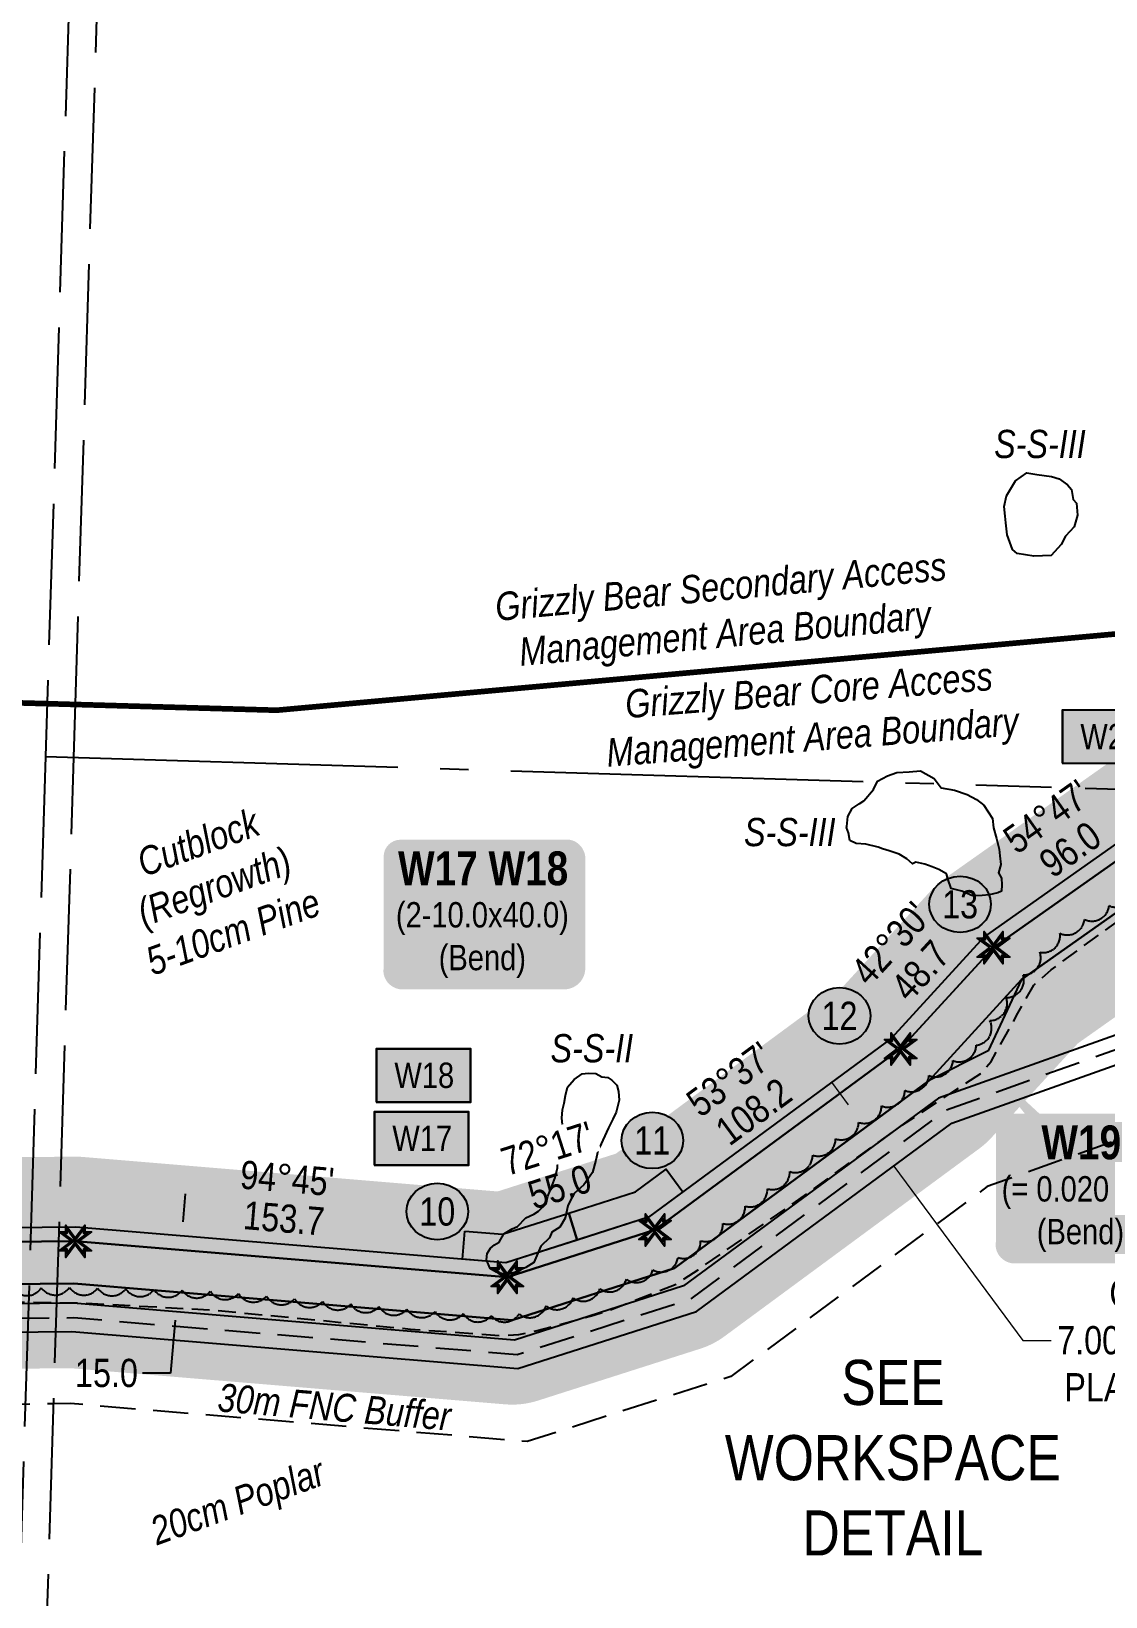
# Model space of a CAD drawing. Extents: x 355004 to 366534, y 6048595 to 6058688.
# Drawn here: x 358936 to 359317, y 6051757 to 6052312 of the extents above; entities that cross this region are included whole.
import ezdxf
from ezdxf.enums import TextEntityAlignment as Align

# ---------------------------------------------------------------- set-up
doc = ezdxf.new("R2010")
doc.units = 0
doc.header["$LTSCALE"] = 5
doc.header["$PDSIZE"] = 5
for name, pattern in [('0', [1, 1, 0]), ('DASHDOT2', [12.7, 6.35, -3.175, 0, -3.175]), ('foc-ACCESSROAD', [3.75, 2.5, -1.25]), ('foc-QUARTERLINE', [33, 25, -3, 2, -3]), ('foc-UNSURVEYED', [12.5, 10, -2.5]), ('UG_PIPE', [1.875, 1.25, -0.625])]:
    doc.linetypes.add(name, pattern=pattern)
doc.layers.get('Defpoints').update_dxf_attribs({"color": 9})
for name, color, linetype in [('AS-PIPE-UG', 44, 'UG_PIPE'), ('AS-WILDLIFE', 131, 'DASHDOT2'), ('C-AR', 13, 'foc-ACCESSROAD'), ('C-RW', 13, 'Continuous'), ('DETAIL-T', 7, 'Continuous'), ('L-BD1', 253, 'Continuous'), ('L-MON', 1, 'Continuous'), ('L-QSEC', 8, 'foc-QUARTERLINE'), ('L-USEC', 7, 'foc-UNSURVEYED'), ('P-BUFFER-H 30m', 51, 'Continuous'), ('P-BUFFER-T', 40, 'Continuous'), ('P-ELEVATION', 7, 'Continuous'), ('P-PROPOSED', 10, 'Continuous'), ('P-PROPOSED-H', 21, 'Continuous'), ('P-TEMP-BLOCKS', 250, 'Continuous'), ('P-TEMP-BLUE', 146, 'Continuous'), ('P-TXT', 4, 'Continuous'), ('T-BUSH', 110, '0'), ('T-BUSH-T', 110, 'Continuous'), ('WETLAND', 143, 'Continuous'), ('WETLAND-T', 146, 'Continuous')]:
    doc.layers.add(name, color=color, linetype=linetype)
doc.layers.add('C-RW-T', color=13, linetype='Continuous', lineweight=9)
doc.layers.add('T-TEXT', color=48, linetype='Continuous', lineweight=18)
doc.layers.add('P-TEMP-BLUE-H', color=7, linetype='Continuous', true_color=0x99e6ff)
doc.styles.add('240', font='ARIALN.TTF', dxfattribs={"height": 30})
doc.styles.add('80', font='ARIALN.TTF', dxfattribs={"height": 10})
doc.styles.add('80CG', font='ARIALN.TTF', dxfattribs={"height": 10})
doc.styles.add('80L', font='ARIALN.TTF', dxfattribs={"height": 10})
doc.styles.add('80LS', font='ARIALNI.TTF', dxfattribs={"height": 10})
doc.styles.add('BOLD', font='ARIALNB.TTF')
doc.styles.get("Standard").update_dxf_attribs({"font": 'ARIALN.TTF'})
doc.dimstyles.new('Compass 5 000', dxfattribs={"dimscale": 5, "dimtxt": 9, "dimasz": 2, "dimexe": 0.2, "dimexo": 0.0625, "dimgap": 0.5, "dimtad": 0, "dimtih": 1, "dimtoh": 1, "dimzin": 0, "dimdsep": 46, "dimtxsty": '80CG', "dimcen": 0.1, "dimse1": 1, "dimse2": 1, "dimclrd": 256, "dimclrt": 256, "dimaunit": 1, "dimadec": 4, "dimazin": 0, "dimtfac": 0.06, "dimtofl": 0, "dimtmove": 0, "dimatfit": 1, "dimfxl": 0.2, "dimtolj": 1, "dimtzin": 0, "dimlwd": -1, "dimarcsym": 0})

# ---------------------------------------------------------------- blocks, each defined once
blk = doc.blocks.new('*D416')
at = {"layer": 'C-RW-T', "transparency": 16777216}
for p, q in [((359225.61, 6051931.53), (359219.66, 6051939.57)), ((359241.63, 6051909.88), (359287.35, 6051848.07)), ((359287.35, 6051848.07), (359297.35, 6051848.07))]:
    blk.add_line(p, q, dxfattribs=at)
for points in [[(359226.95, 6051932.52), (359224.27, 6051930.54), (359231.56, 6051923.49)], [(359242.97, 6051910.87), (359240.29, 6051908.88), (359235.68, 6051917.92)]]:
    blk.add_solid(points, dxfattribs=at)
at = {"layer": 'Defpoints', "color": 0, "transparency": 16777216}
for p in [(359231.56, 6051923.49), (359188.67, 6051891.77), (359192.79, 6051886.19)]:
    blk.add_point(p, dxfattribs=at)
at = {"layer": 'C-RW-T', "transparency": 16777216, "insert": (359333.6, 6051848.07), "char_height": 10, "attachment_point": 5, "style": '80CG'}
blk.add_mtext('\\A1;CNRL\\P7.00 P/L R/W\\PPLA 112056', dxfattribs=at)
blk = doc.blocks.new('*U448')
at = {"true_color": 0x99e6ff}
h = blk.add_hatch(color=141, dxfattribs=at)
edge = h.paths.add_edge_path()
edge.add_line((-29, -33.07), (29, -33.07))
edge.add_arc((29, -27.07), 6, 270, 360)
edge.add_line((35, -27.07), (35, 12.5))
edge.add_arc((29, 12.5), 6, 0, 90)
edge.add_line((29, 18.5), (-29, 18.5))
edge.add_arc((-29, 12.5), 6, 90, 180)
edge.add_line((-35, 12.5), (-35, -27.07))
edge.add_arc((-29, -27.07), 6, 180, 270)
at = {"color": 250, "flags": 128}
blk.add_lwpolyline([(-29, -33.07, 3, 3, 0), (29, -33.07, 3, 3, 0.414214), (35, -27.07, 3, 3, 0), (35, 12.5, 3, 0, 0.414214), (29, 18.5, 0, 0, 0), (-29, 18.5, 0, 0, 0.414214), (-35, 12.5, 0, 0, 0), (-35, -27.07, 0, 3, 0.414214)], format="xyseb", close=True, dxfattribs=at)
at = {"flags": 128}
blk.add_lwpolyline([(5.04, -21.02, 0, 7.5, 0), (0, 0, 0, 0, 0)], format="xyseb", dxfattribs=at)
at = {"color": 250}
for tag, p, height, style in [('TEMP_AREA_W1_001', (-9.21, 2.24), 12, 'BOLD'), ('ENTER_TEXT_001', (-30.66, -12.62), 9, '80')]:
    blk.add_attdef(tag, p, '', height=height, dxfattribs=dict(at, style=style))
blk = doc.blocks.new('*U449')
at = {"true_color": 0x99e6ff}
h = blk.add_hatch(color=141, dxfattribs=at)
edge = h.paths.add_edge_path()
edge.add_line((-24, -33.07), (24, -33.07))
edge.add_arc((24, -27.07), 6, 270, 360)
edge.add_line((30, -27.07), (30, 12.5))
edge.add_arc((24, 12.5), 6, 0, 90)
edge.add_line((24, 18.5), (-24, 18.5))
edge.add_arc((-24, 12.5), 6, 90, 180)
edge.add_line((-30, 12.5), (-30, -27.07))
edge.add_arc((-24, -27.07), 6, 180, 270)
at = {"flags": 128}
blk.add_lwpolyline([(-34.6, 37.07, 0, 7.5, 0), (0, 0, 0, 0, 0)], format="xyseb", dxfattribs=at)
at = {"color": 250, "flags": 128}
blk.add_lwpolyline([(-24, -33.07, 3, 3, 0), (24, -33.07, 3, 3, 0.414214), (30, -27.07, 3, 3, 0), (30, 12.5, 3, 0, 0.414214), (24, 18.5, 0, 0, 0), (-24, 18.5, 0, 0, 0.414214), (-30, 12.5, 0, 0, 0), (-30, -27.07, 0, 3, 0.414214)], format="xyseb", close=True, dxfattribs=at)
at = {"color": 250}
for tag, p, height, style in [('TEMP_AREA_W1_001', (-9.21, 2.24), 12, 'BOLD'), ('ENTER_TEXT_001', (-30.66, -12.62), 9, '80')]:
    blk.add_attdef(tag, p, '', height=height, dxfattribs=dict(at, style=style))
blk = doc.blocks.new('*D473')
at = {"layer": 'Defpoints', "color": 0, "transparency": 16777216}
for p in [(358988.93, 6051880.11), (359000.85, 6051879.12), (358999.6, 6051864.17)]:
    blk.add_point(p, dxfattribs=at)
at = {"layer": 'P-TXT', "transparency": 16777216}
for p, q in [((358989.76, 6051890.08), (358990.59, 6051900.04)), ((358986.85, 6051855.2), (358985.28, 6051836.47)), ((358985.28, 6051836.47), (358975.28, 6051836.47))]:
    blk.add_line(p, q, dxfattribs=at)
for points in [[(358988.1, 6051890.22), (358991.42, 6051889.94), (358988.93, 6051880.11)], [(358985.18, 6051855.34), (358988.51, 6051855.06), (358987.68, 6051865.17)]]:
    blk.add_solid(points, dxfattribs=at)
at = {"layer": 'P-TXT', "transparency": 16777216, "insert": (358962.53, 6051836.47), "char_height": 10, "attachment_point": 5, "style": '80CG'}
blk.add_mtext('\\A1;15.0', dxfattribs=at)
blk = doc.blocks.new('TEMP')
h = blk.add_hatch(color=255)
h.dxf.hatch_style = 1
h.paths.add_polyline_path([(0, 0.25), (-0.67, 1.15), (-0.67, 0.67), (-1.15, 0.67), (-0.25, 0), (-1.15, -0.67), (-0.67, -0.67), (-0.67, -1.15), (0, -0.25), (0.67, -1.15), (0.67, -0.67), (1.15, -0.67), (0.25, 0), (1.15, 0.67), (0.67, 0.67), (0.67, 1.15)])
h.paths.add_polyline_path([(0.57, 0.85), (0.57, 0.57), (0.85, 0.57), (0.08, 0), (0.85, -0.57), (0.57, -0.57), (0.57, -0.85), (0, -0.08), (-0.57, -0.85), (-0.57, -0.57), (-0.85, -0.57), (-0.08, 0), (-0.85, 0.57), (-0.57, 0.57), (-0.57, 0.85), (0, 0.08)], flags=16)
h = blk.add_hatch(color=1)
h.dxf.hatch_style = 1
h.paths.add_polyline_path([(0, 0.08), (-0.57, 0.85), (-0.57, 0.57), (-0.85, 0.57), (-0.08, 0), (-0.85, -0.57), (-0.57, -0.57), (-0.57, -0.85), (0, -0.08), (0.57, -0.85), (0.57, -0.57), (0.85, -0.57), (0.08, 0), (0.85, 0.57), (0.57, 0.57), (0.57, 0.85)])
at = {"color": 1}
for p, q in [((-0.08, 0), (0.08, 0)), ((0, 0.08), (0, -0.08))]:
    blk.add_line(p, q, dxfattribs=at)
at = {"color": 255, "flags": 128}
blk.add_lwpolyline([(-0.25, 0), (-1.15, 0.67), (-0.67, 0.67), (-0.67, 1.15), (0, 0.25), (0.67, 1.15), (0.67, 0.67), (1.15, 0.67), (0.25, 0), (1.15, -0.67), (0.67, -0.67), (0.67, -1.15), (0, -0.25), (-0.67, -1.15), (-0.67, -0.67), (-1.15, -0.67)], close=True, dxfattribs=at)
at = {"color": 1, "flags": 128}
blk.add_lwpolyline([(-0.08, 0), (-0.85, 0.57), (-0.57, 0.57), (-0.57, 0.85), (0, 0.08), (0.57, 0.85), (0.57, 0.57), (0.85, 0.57), (0.08, 0), (0.85, -0.57), (0.57, -0.57), (0.57, -0.85), (0, -0.08), (-0.57, -0.85), (-0.57, -0.57), (-0.85, -0.57)], close=True, dxfattribs=at)
blk = doc.blocks.new('Temp_Area5')
at = {"true_color": 0x99e6ff}
h = blk.add_hatch(color=141, dxfattribs=at)
h.dxf.hatch_style = 1
h.paths.add_polyline_path([(-16.83, -9.44), (16.33, -9.44), (16.33, 9.05), (-16.83, 9.05)])
at = {"color": 250}
for points in [[(-17.03, -9.64), (16.53, -9.64), (16.53, 9.25), (-17.03, 9.25)], [(-16.93, -9.54), (16.43, -9.54), (16.43, 9.15), (-16.93, 9.15)]]:
    blk.add_lwpolyline(points, close=True, dxfattribs=at)
at = {"color": 250, "style": '80L'}
blk.add_attdef('TEMPORARY', text='', height=9, dxfattribs=at).set_placement((0, -0.15), align=Align.MIDDLE_CENTER)
blk = doc.blocks.new('Induction_Bend_No')
at = {"layer": 'P-ELEVATION'}
h = blk.add_hatch(color=111, dxfattribs=at)
h.dxf.hatch_style = 1
edge = h.paths.add_edge_path()
edge.add_ellipse((0, 0), major_axis=(-10.94, 0), ratio=0.913794, start_angle=0, end_angle=360)
at = {"layer": 'P-ELEVATION', "color": 7, "flags": 128}
blk.add_lwpolyline([(0, 0, 5, 0, 0), (-8.54, -4.54, 0, 0, 0)], format="xyseb", dxfattribs=at)
at = {"layer": 'P-ELEVATION', "color": 7}
blk.add_ellipse((0, 0), major_axis=(-10.94, 0), ratio=0.913794, dxfattribs=at)
at = {"layer": 'P-ELEVATION', "style": '80'}
blk.add_attdef('BEND', text='', height=10, dxfattribs=at).set_placement((0, 0), align=Align.MIDDLE_CENTER)

msp = doc.modelspace()

# ---------------------------------------------------------------- hatches: boundary and pattern name
at = {"layer": 'P-BUFFER-H 30m'}
h = msp.add_hatch(color=256, dxfattribs=at)
h.dxf.hatch_style = 1
edge = h.paths.add_edge_path()
edge.add_line((360143.069, 6053526.88), (359951.046, 6053351.793))
edge.add_arc((359971.252, 6053329.632), 29.99, 132.35869, 161.1167)
edge.add_line((359942.876, 6053339.338), (359937.321, 6053323.097))
edge.add_line((359937.321, 6053323.097), (359592.181, 6053011.569))
edge.add_arc((359612.275, 6052989.307), 29.99, 132.06976, 183.19753)
edge.add_line((359582.332, 6052987.634), (359599.322, 6052683.515))
edge.add_line((359599.322, 6052683.515), (359596.231, 6052667.301))
edge.add_line((359596.231, 6052667.301), (359570.103, 6052530.209))
edge.add_line((359570.103, 6052530.209), (359561.718, 6052512.862))
edge.add_arc((359588.718, 6052499.81), 29.99, 154.2, 169.19794)
edge.add_line((359559.26, 6052505.431), (359520.794, 6052303.826))
edge.add_line((359520.794, 6052303.826), (359488.527, 6052200.413))
edge.add_arc((359517.156, 6052191.48), 29.99, 162.67106, 207.67106)
edge.add_line((359490.596, 6052177.553), (359491.392, 6052176.034))
edge.add_line((359491.392, 6052176.034), (359484.801, 6052154.909))
edge.add_line((359484.801, 6052154.909), (359480.575, 6052144.748))
edge.add_arc((359508.266, 6052133.232), 29.99, 157.4183, 162.05011)
edge.add_line((359479.736, 6052142.475), (359459.107, 6052078.797))
edge.add_line((359459.107, 6052078.797), (359420.237, 6052091.39))
edge.add_arc((359410.994, 6052062.859), 29.99, 72.05011, 109.95102)
edge.add_line((359400.761, 6052091.049), (359345.133, 6052070.856))
edge.add_arc((359355.366, 6052042.666), 29.99, 109.95102, 125.22263)
edge.add_line((359338.069, 6052067.165), (359259.654, 6052011.803))
edge.add_arc((359276.951, 6051987.304), 29.99, 125.22263, 137.4931)
edge.add_line((359254.842, 6052007.568), (359223.901, 6051973.809))
edge.add_line((359223.901, 6051973.809), (359143.115, 6051914.277))
edge.add_line((359143.115, 6051914.277), (359101.159, 6051900.867))
edge.add_line((359101.159, 6051900.867), (358953.961, 6051913.11))
edge.add_arc((358951.475, 6051883.223), 29.99, 85.24557, 90.55285)
edge.add_line((358951.186, 6051913.212), (358748.976, 6051911.26))
edge.add_line((358748.976, 6051911.26), (358742.176, 6051911.807))
edge.add_arc((358739.773, 6051881.913), 29.99, 85.40459, 85.5615)
edge.add_line((358742.094, 6051911.813), (358649.737, 6051918.982))
edge.add_line((358649.737, 6051918.982), (358486.278, 6051962.477))
edge.add_arc((358478.567, 6051933.495), 29.99, 75.0996, 88.59876)
edge.add_line((358479.3, 6051963.476), (358398.838, 6051965.444))
edge.add_arc((358398.105, 6051935.463), 29.99, 88.59876, 95.08604)
edge.add_line((358395.446, 6051965.335), (358160.468, 6051944.422))
edge.add_arc((358163.127, 6051914.55), 29.99, 95.08604, 105.50396)
edge.add_line((358155.111, 6051943.448), (358058.797, 6051916.731))
edge.add_arc((358066.813, 6051887.832), 29.99, 105.50396, 177.63192)
edge.add_line((358036.849, 6051889.071), (358035.733, 6051862.096))
edge.add_line((358035.733, 6051862.096), (357976.043, 6051864.565))
edge.add_arc((357974.804, 6051834.601), 29.99, 87.63192, 101.513)
edge.add_line((357968.818, 6051863.987), (357901.161, 6051850.206))
edge.add_arc((357907.147, 6051820.82), 29.99, 101.513, 115.72007)
edge.add_line((357894.132, 6051847.838), (357813.556, 6051809.025))
edge.add_arc((357826.571, 6051782.007), 29.99, 115.72007, 124.69389)
edge.add_line((357809.501, 6051806.664), (357673.279, 6051712.361))
edge.add_line((357673.279, 6051712.361), (357603.77, 6051671.451))
edge.add_line((357603.77, 6051671.451), (357573.233, 6051723.335))
edge.add_arc((357547.387, 6051708.123), 29.99, 30.4797, 124.6658)
edge.add_line((357530.329, 6051732.79), (357511.695, 6051719.903))
edge.add_line((357511.695, 6051719.903), (357462.202, 6051691.819))
edge.add_arc((357477.003, 6051665.736), 29.99, 119.57234, 284.12419)
edge.add_line((357484.321, 6051636.653), (357530.426, 6051648.254))
edge.add_line((357530.426, 6051648.254), (357561.974, 6051594.652))
edge.add_arc((357587.82, 6051609.864), 29.99, 210.4797, 300.4797)
edge.add_line((357603.032, 6051584.019), (357712.735, 6051648.587))
edge.add_arc((357697.523, 6051674.432), 29.99, 300.4797, 304.69389)
edge.add_line((357714.594, 6051649.775), (357849.274, 6051743.01))
edge.add_line((357849.274, 6051743.01), (357921.618, 6051777.859))
edge.add_line((357921.618, 6051777.859), (357978.416, 6051789.428))
edge.add_line((357978.416, 6051789.428), (358077.582, 6051785.327))
edge.add_arc((358078.821, 6051815.291), 29.99, 267.63192, 357.63192)
edge.add_line((358108.785, 6051814.052), (358110.406, 6051853.241))
edge.add_line((358110.406, 6051853.241), (358171.2, 6051870.106))
edge.add_line((358171.2, 6051870.106), (358399.554, 6051890.429))
edge.add_line((358399.554, 6051890.429), (358472.144, 6051888.654))
edge.add_line((358472.144, 6051888.654), (358634.438, 6051845.469))
edge.add_arc((358642.15, 6051874.451), 29.99, 255.0996, 265.5615)
edge.add_line((358639.829, 6051844.551), (358736.23, 6051837.068))
edge.add_line((358736.23, 6051837.068), (358744.985, 6051836.364))
edge.add_arc((358747.388, 6051866.258), 29.99, 265.40459, 270.55285)
edge.add_line((358747.677, 6051836.269), (358949.824, 6051838.22))
edge.add_line((358949.824, 6051838.22), (359103.853, 6051825.409))
edge.add_arc((359106.339, 6051855.296), 29.99, 265.24557, 287.72493)
edge.add_line((359115.469, 6051826.73), (359172.981, 6051845.112))
edge.add_arc((359163.851, 6051873.678), 29.99, 287.72493, 306.38676)
edge.add_line((359181.642, 6051849.535), (359271.899, 6051916.046))
edge.add_arc((359254.108, 6051940.189), 29.99, 306.38676, 317.4931)
edge.add_line((359276.216, 6051919.925), (359306.846, 6051953.344))
edge.add_line((359306.846, 6051953.344), (359376.384, 6052002.439))
edge.add_line((359376.384, 6052002.439), (359411.825, 6052015.304))
edge.add_line((359411.825, 6052015.304), (359478.796, 6051993.608))
edge.add_arc((359488.039, 6052022.138), 29.99, 252.05011, 342.05011)
edge.add_line((359516.569, 6052012.896), (359550.5, 6052117.638))
edge.add_line((359550.5, 6052117.638), (359554.82, 6052128.024))
edge.add_arc((359527.129, 6052139.541), 29.99, 337.4183, 342.67106)
edge.add_line((359555.758, 6052130.608), (359568.514, 6052171.49))
edge.add_arc((359539.885, 6052180.422), 29.99, 342.67106, 387.67106)
edge.add_line((359566.445, 6052194.35), (359565.649, 6052195.869))
edge.add_line((359565.649, 6052195.869), (359593.13, 6052283.943))
edge.add_arc((359564.501, 6052292.876), 29.99, 342.67106, 349.19794)
edge.add_line((359593.96, 6052287.255), (359631.796, 6052485.562))
edge.add_line((359631.796, 6052485.562), (359640.184, 6052502.913))
edge.add_arc((359613.183, 6052515.965), 29.99, 334.2, 349.20943)
edge.add_line((359642.643, 6052510.35), (359669.874, 6052653.229))
edge.add_line((359669.874, 6052653.229), (359681.365, 6052713.523))
edge.add_arc((359651.906, 6052719.138), 29.99, 349.20943, 410.11223)
edge.add_line((359671.138, 6052742.149), (359658.39, 6052970.331))
edge.add_line((359658.39, 6052970.331), (359996.208, 6053275.249))
edge.add_arc((359976.113, 6053297.512), 29.99, 312.06976, 341.1167)
edge.add_line((360004.489, 6053287.806), (360010.084, 6053304.161))
edge.add_line((360010.084, 6053304.161), (360223.514, 6053498.768))
edge.add_arc((360203.308, 6053520.929), 29.99, 312.35869, 396.35577)
edge.add_line((360227.46, 6053538.707), (360209.308, 6053563.367))
edge.add_line((360209.308, 6053563.367), (360241.485, 6053587.052))
edge.add_arc((360223.707, 6053611.204), 29.99, 306.35577, 312.36171)
edge.add_line((360243.915, 6053589.044), (360505.067, 6053827.19))
edge.add_line((360505.067, 6053827.19), (360518.528, 6053824.518))
edge.add_arc((360524.366, 6053853.934), 29.99, 258.77433, 299.11471)
edge.add_line((360538.958, 6053827.734), (360729.478, 6053933.84))
edge.add_line((360729.478, 6053933.84), (360791.055, 6053933.884))
edge.add_line((360791.055, 6053933.884), (361006.084, 6053896.718))
edge.add_arc((361011.192, 6053926.27), 29.99, 260.19377, 265.12042)
edge.add_line((361008.641, 6053896.389), (361094.666, 6053889.044))
edge.add_arc((361097.217, 6053918.926), 29.99, 265.12042, 286.95932)
edge.add_line((361105.965, 6053890.24), (361126.143, 6053896.393))
edge.add_line((361126.143, 6053896.393), (361168.273, 6053892.797))
edge.add_arc((361170.824, 6053922.678), 29.99, 265.12042, 320.52817)
edge.add_line((361193.974, 6053903.613), (361197.832, 6053908.297))
edge.add_arc((361174.681, 6053927.362), 29.99, 320.52817, 445.12042)
edge.add_line((361177.232, 6053957.243), (361016.947, 6053970.927))
edge.add_line((361016.947, 6053970.927), (360800.006, 6054008.424))
edge.add_arc((360794.898, 6053978.872), 29.99, 80.19377, 90.0412)
edge.add_line((360794.876, 6054008.862), (360717.759, 6054008.806))
edge.add_arc((360717.781, 6053978.816), 29.99, 90.0412, 119.11471)
edge.add_line((360703.189, 6054005.017), (360516.915, 6053901.276))
edge.add_line((360516.915, 6053901.276), (360497.38, 6053905.153))
edge.add_arc((360491.542, 6053875.736), 29.99, 78.77433, 132.36171)
edge.add_line((360471.335, 6053897.896), (360195.14, 6053646.034))
edge.add_line((360195.14, 6053646.034), (360128.635, 6053597.081))
edge.add_arc((360146.413, 6053572.929), 29.99, 126.35577, 216.35577)
edge.add_line((360122.26, 6053555.151), (360143.069, 6053526.88))
at = {"layer": 'P-PROPOSED-H'}
h = msp.add_hatch(color=256, dxfattribs=at)
h.dxf.hatch_style = 1
h.paths.add_polyline_path([(360183.228, 6053522.913), (359971.252, 6053329.632), (359963.183, 6053306.04), (359612.275, 6052989.307), (359629.47, 6052681.514), (359625.691, 6052661.687), (359598.823, 6052520.713), (359588.718, 6052499.81), (359549.932, 6052296.526), (359517.156, 6052191.48), (359523.721, 6052178.96), (359513.02, 6052144.664), (359508.266, 6052133.232), (359478.395, 6052041.025), (359410.994, 6052062.859), (359355.366, 6052042.666), (359276.951, 6051987.304), (359244.039, 6051951.396), (359156.939, 6051887.211), (359104.612, 6051870.486), (358951.475, 6051883.223), (358747.917, 6051881.259), (358739.773, 6051881.913), (358644.679, 6051889.295), (358478.567, 6051933.495), (358398.105, 6051935.463), (358163.127, 6051914.55), (358066.813, 6051887.832), (358064.458, 6051830.893), (357974.804, 6051834.601), (357907.147, 6051820.82), (357826.571, 6051782.007), (357689.442, 6051687.075), (357593.137, 6051630.393), (357547.387, 6051708.123), (357527.656, 6051694.479), (357477.003, 6051665.736), (357528.584, 6051678.715), (357542.475, 6051686.907), (357587.82, 6051609.864), (357697.523, 6051674.432), (357834.139, 6051769.008), (357911.97, 6051806.499), (357976.008, 6051819.543), (358078.821, 6051815.291), (358081.344, 6051876.302), (358165.818, 6051899.735), (358398.588, 6051920.452), (358476.426, 6051918.548), (358642.15, 6051874.451), (358738.592, 6051866.965), (358747.388, 6051866.258), (358950.925, 6051868.222), (359106.339, 6051855.296), (359163.851, 6051873.678), (359254.108, 6051940.189), (359286.916, 6051975.984), (359362.372, 6052029.257), (359411.271, 6052047.008), (359488.039, 6052022.138), (359522.344, 6052128.034), (359527.129, 6052139.541), (359539.885, 6052180.422), (359533.32, 6052192.943), (359564.501, 6052292.876), (359603.077, 6052495.061), (359613.183, 6052515.965), (359640.414, 6052658.844), (359651.906, 6052719.138), (359642.024, 6052725.618), (359627.647, 6052982.982), (359976.113, 6053297.512), (359984.196, 6053321.142), (360203.308, 6053520.929), (360167.378, 6053569.742), (360223.707, 6053611.204), (360496.051, 6053859.554), (360524.366, 6053853.934), (360721.68, 6053963.824), (360793.617, 6053963.876), (361011.192, 6053926.27), (361097.217, 6053918.926), (361122.929, 6053926.767), (361170.824, 6053922.678), (361174.681, 6053927.362), (361013.11, 6053941.156), (360794.898, 6053978.872), (360717.781, 6053978.816), (360521.883, 6053869.715), (360491.542, 6053875.736), (360214.185, 6053622.814), (360146.413, 6053572.929)])
at = {"layer": 'P-TEMP-BLUE-H'}
h = msp.add_hatch(color=256, dxfattribs=at)
h.dxf.hatch_style = 1
h.paths.add_polyline_path([(359403.254, 6052065.367), (359353.03, 6052047.136), (359273.629, 6051991.077), (359240.682, 6051955.131), (359154.635, 6051891.722), (359104.037, 6051875.55), (358951.659, 6051888.223), (358748.094, 6051886.259), (358740.167, 6051886.896), (358645.522, 6051894.243), (358479.28, 6051938.477), (358397.944, 6051940.467), (358162.23, 6051919.488), (358067.03, 6051893.08), (358066.813, 6051887.832), (358163.127, 6051914.55), (358398.105, 6051935.463), (358478.567, 6051933.495), (358644.679, 6051889.295), (358739.773, 6051881.913), (358747.917, 6051881.259), (358951.475, 6051883.223), (359104.612, 6051870.486), (359156.939, 6051887.211), (359244.039, 6051951.396), (359276.951, 6051987.304), (359355.366, 6052042.666), (359410.994, 6052062.859)])
h = msp.add_hatch(color=256, dxfattribs=at)
h.dxf.hatch_style = 1
h.paths.add_polyline_path([(359254.108, 6051940.189), (359286.916, 6051975.984), (359275.024, 6051950.694)])
h = msp.add_hatch(color=256, dxfattribs=at)
h.dxf.hatch_style = 1
h.paths.add_polyline_path([(359129.418, 6051883.662), (359126.374, 6051893.184), (359150.027, 6051900.744), (359160.874, 6051908.737), (359166.804, 6051900.69), (359154.635, 6051891.722)])
h = msp.add_hatch(color=256, dxfattribs=at)
h.dxf.hatch_style = 1
h.paths.add_polyline_path([(359089.589, 6051886.783), (359102.885, 6051885.677), (359126.374, 6051893.184), (359129.418, 6051883.662), (359104.037, 6051875.55), (359088.761, 6051876.82)], flags=17)
h = msp.add_hatch(color=256, dxfattribs=at)
h.dxf.hatch_style = 1
h.paths.add_polyline_path([(359089.589, 6051886.783), (359102.885, 6051885.677), (359126.374, 6051893.184), (359129.418, 6051883.662), (359104.037, 6051875.55), (359088.761, 6051876.82)], flags=17)

# ---------------------------------------------------------------- linework, layer by layer
at = {"layer": 'AS-PIPE-UG', "flags": 128}
msp.add_lwpolyline([(358026.709, 6051887.319), (358040.867, 6051886.758), (358045.609, 6051885.334), (358047.695, 6051883.128), (358058.934, 6051870.859), (358062.389, 6051868.172), (358067.878, 6051867.263), (358079.036, 6051870.392), (358109.203, 6051877.937), (358142.892, 6051888.201), (358165.233, 6051894.233), (358168.484, 6051894.996), (358173.628, 6051895.738), (358224.793, 6051900.855), (358274.821, 6051903.274), (358314.525, 6051906.57), (358365.16, 6051911.759), (358395.838, 6051914.116), (358399.679, 6051914.266), (358405.69, 6051914.502), (358430.681, 6051914.594), (358468.639, 6051912.82), (358474.791, 6051912.058), (358485.387, 6051909.701), (358523.299, 6051899.545), (358575.66, 6051885.328), (358617.629, 6051874.697), (358639.077, 6051869.2), (358644.659, 6051868.26), (358652.921, 6051867.298), (358683.572, 6051864.292), (358726.646, 6051861.875), (358735.792, 6051861.596), (358743.572, 6051861.178), (358750.114, 6051860.906), (358758.814, 6051860.368), (358768.789, 6051860.025), (358839.255, 6051861.351), (358913.19, 6051861.926), (358954.72, 6051861.302), (358999.876, 6051858.876), (359070.3, 6051852.115), (359102.088, 6051849.805), (359108.658, 6051850.188), (359114.734, 6051851.419), (359122.435, 6051853.487), (359135.244, 6051857.051), (359140.938, 6051858.788), (359164.691, 6051868.107), (359167.303, 6051869.947), (359172.31, 6051873.134), (359207.998, 6051898.072), (359244.743, 6051924.441), (359257.203, 6051932.681), (359263.661, 6051936.92), (359272.419, 6051942.628), (359276.094, 6051946.942), (359279.342, 6051952.774), (359285.606, 6051964.023), (359291.212, 6051974.006), (359297.439, 6051979.37), (359306.923, 6051986.456), (359328.806, 6052002.314), (359359.452, 6052023.308), (359364.732, 6052026.831), (359370.077, 6052028.945), (359388.11, 6052035.973), (359406.546, 6052042.245), (359416.472, 6052045.402), (359426.391, 6052048.841), (359432.963, 6052052.779), (359435.496, 6052060.634), (359439.743, 6052073.221), (359445.974, 6052092.097), (359452.611, 6052111.95), (359455.568, 6052122.79), (359459.734, 6052138.26), (359462.372, 6052147.514), (359463.862, 6052151.749), (359465.695, 6052153.656), (359468.771, 6052154.648), (359472.277, 6052153.323), (359483.198, 6052149.564), (359491.603, 6052146.489), (359495.719, 6052145.818), (359497.619, 6052146.503), (359499.538, 6052148.64), (359501.763, 6052154.342)], dxfattribs=at)
at = {"layer": 'AS-WILDLIFE', "const_width": 2, "flags": 128}
msp.add_lwpolyline([(359840.088, 6051879.042), (359558.776, 6052120.167), (359022.839, 6052071.447), (358170.214, 6052095.806), (357838.891, 6052188.577)], dxfattribs=at)
at = {"layer": 'C-AR', "flags": 128}
for points in [[(357187.884, 6051943.663), (357194.229, 6051934.751), (357283.613, 6051818.399), (357287.26, 6051813.669), (357312.71, 6051783.543), (357413.906, 6051663.758), (357439.138, 6051640.358), (357451.166, 6051629.2), (357459.933, 6051621.069), (357464.496, 6051616.838), (357466.935, 6051617.456), (357469.564, 6051618.122), (357483.056, 6051621.542), (357495.996, 6051624.822), (357545.77, 6051637.44), (357636.694, 6051690.997), (357653.969, 6051701.173), (357673.323, 6051712.574), (357811.533, 6051808.198), (357897.672, 6051849.718), (357963.271, 6051863.068), (357965.628, 6051863.55), (357972.721, 6051864.992), (357983.23, 6051864.564), (358071.202, 6051861.055), (358167.753, 6051887.847), (358399.325, 6051908.297), (358475.106, 6051906.431), (358640.513, 6051862.434), (358747.364, 6051854.182), (358914.187, 6051855.796), (358944.375, 6051856.087), (358950.907, 6051856.15), (359108.141, 6051843.081), (359169.806, 6051862.808), (359260.264, 6051929.787), (359337.699, 6051957.44), (359411.626, 6051976.528), (359434.565, 6051982.451), (359442.269, 6051984.44), (359444.542, 6051984.486), (359513.729, 6051985.893), (359533.69, 6051954.281), (359583.204, 6051822.884), (359586.302, 6051814.715), (359587.11, 6051812.708), (359591.106, 6051802.603), (359726.894, 6051461.426), (359774.01, 6051343.047), (359785.526, 6051314.111), (359802.511, 6051271.438), (359804.35, 6051266.816), (359806.677, 6051266.784), (359814.005, 6051266.684), (359821.135, 6051266.586)], [(359820.19, 6051236.055), (359815.36, 6051236.139), (359815.029, 6051236.144), (359813.892, 6051236.165), (359803.429, 6051236.312), (359786.674, 6051236.578), (359783.569, 6051236.626), (359776.189, 6051255.172), (359774.343, 6051259.808), (359772.473, 6051264.506), (359766.863, 6051278.602), (359724.557, 6051384.895), (359557.872, 6051803.691), (359506.269, 6051940.635), (359497.15, 6051955.077), (359446.444, 6051954.046), (359346.649, 6051928.281), (359274.766, 6051902.611), (359183.891, 6051835.321), (359111.654, 6051812.211), (358949.79, 6051825.665), (358943.438, 6051825.603), (358913.25, 6051825.312), (358746.336, 6051823.699), (358730.252, 6051824.941), (358702.917, 6051827.052), (358635.379, 6051832.268), (358470.754, 6051876.057), (358400.305, 6051877.791), (358173.785, 6051857.621), (358109.051, 6051839.69), (358075.201, 6051830.313), (357975.174, 6051834.396), (357907.476, 6051820.617), (357826.911, 6051781.783), (357689.747, 6051686.882), (357589.426, 6051628.427), (357553.771, 6051607.006), (357485.895, 6051590.826), (357473.237, 6051587.617), (357466.481, 6051585.905), (357455.922, 6051583.229), (357455.409, 6051583.704), (357433.655, 6051603.878), (357424.937, 6051611.963), (357415.695, 6051620.537), (357412.116, 6051623.857), (357404.018, 6051631.406), (357397.822, 6051637.115), (357391.825, 6051642.676), (357311.296, 6051737.999), (357282.186, 6051772.457), (357186.352, 6051894.977)]]:
    msp.add_lwpolyline(points, dxfattribs=at)
at = {"layer": 'C-RW'}
for points in [[(359584.606, 6053000.692), (359602.336, 6052683.315), (359529.604, 6052301.598), (359483.569, 6052154.044), (359428.61, 6051984.655), (359335.814, 6051961.837), (359257.427, 6051933.943), (359167.077, 6051867.363), (359107.145, 6051848.207), (358950.668, 6051861.222), (358747.141, 6051859.258), (358640.97, 6051867.524), (358475.427, 6051911.573)], [(358474, 6051901.608), (358639.282, 6051857.628), (358746.801, 6051849.257), (358950.301, 6051851.221), (359108.296, 6051838.08), (359171.685, 6051858.341), (359262.169, 6051925.019), (359338.691, 6051952.249), (359442.112, 6051977.68), (359497.779, 6052149.517), (359544.104, 6052297.986), (359617.411, 6052682.314), (359599.978, 6052994.367)]]:
    msp.add_lwpolyline(points, dxfattribs=at)
at = {"layer": 'C-RW', "flags": 128}
msp.add_lwpolyline([(359599.978, 6052994.367), (359617.411, 6052682.314), (359613.907, 6052663.932), (359617.411, 6052682.314), (359544.104, 6052297.986), (359498.594, 6052152.128), (359463.468, 6052163.543), (359427.625, 6052052.944), (359362.372, 6052029.257), (359286.916, 6051975.984), (359275.024, 6051950.694), (359254.108, 6051940.189), (359163.851, 6051873.678), (359106.339, 6051855.296), (358950.925, 6051868.222), (358747.388, 6051866.258), (358738.592, 6051866.965), (358642.15, 6051874.451), (358476.426, 6051918.548)], dxfattribs=at)
at = {"layer": 'L-QSEC'}
for p, q in [((358940.905, 6052055.013), (359297.512, 6052044.156)), ((359309.45, 6052043.793), (359710.287, 6052031.59))]:
    msp.add_line(p, q, dxfattribs=at)
at = {"layer": 'L-USEC'}
for p, q in [((358953.416, 6052456.97), (358940.904, 6052054.999)), ((358950.956, 6052054.707), (358963.468, 6052456.676)), ((358940.904, 6052054.999), (358928.394, 6051653.031)), ((358938.446, 6051652.737), (358950.956, 6052054.707))]:
    msp.add_line(p, q, dxfattribs=at)
at = {"layer": 'P-PROPOSED', "flags": 128}
for points in [[(359612.275, 6052989.307), (359629.47, 6052681.514), (359625.691, 6052661.687), (359598.823, 6052520.713), (359588.718, 6052499.81), (359549.932, 6052296.526), (359517.156, 6052191.48), (359523.721, 6052178.96), (359513.02, 6052144.664), (359508.266, 6052133.232), (359478.395, 6052041.025), (359410.994, 6052062.859), (359355.366, 6052042.666), (359276.951, 6051987.304), (359244.039, 6051951.396), (359156.939, 6051887.211), (359104.612, 6051870.486), (358951.475, 6051883.223), (358747.917, 6051881.259), (358739.773, 6051881.913), (358644.679, 6051889.295), (358478.567, 6051933.495)], [(358476.426, 6051918.548), (358642.15, 6051874.451), (358738.592, 6051866.965), (358747.388, 6051866.258), (358950.925, 6051868.222), (359106.339, 6051855.296), (359163.851, 6051873.678), (359254.108, 6051940.189), (359286.916, 6051975.984), (359362.372, 6052029.257), (359411.271, 6052047.008), (359488.039, 6052022.138), (359522.344, 6052128.034), (359527.129, 6052139.541), (359539.885, 6052180.422), (359533.32, 6052192.943), (359564.501, 6052292.876), (359603.077, 6052495.061), (359613.183, 6052515.965), (359640.414, 6052658.844), (359651.906, 6052719.138), (359642.024, 6052725.618), (359627.647, 6052982.982)]]:
    msp.add_lwpolyline(points, dxfattribs=at)
at = {"layer": 'P-TEMP-BLUE', "flags": 128}
msp.add_lwpolyline([(358478.567, 6051933.495), (358644.679, 6051889.295), (358739.773, 6051881.913), (358747.917, 6051881.259), (358951.475, 6051883.223), (359104.612, 6051870.486), (359156.939, 6051887.211), (359244.039, 6051951.396), (359276.951, 6051987.304), (359355.366, 6052042.666), (359410.994, 6052062.859), (359403.254, 6052065.367), (359353.03, 6052047.136), (359273.629, 6051991.077), (359240.682, 6051955.131), (359154.635, 6051891.722), (359104.037, 6051875.55), (358951.659, 6051888.223), (358748.094, 6051886.259), (358740.167, 6051886.896), (358645.522, 6051894.243), (358479.28, 6051938.477)], dxfattribs=at)
for points in [[(359254.108, 6051940.189), (359286.916, 6051975.984), (359275.024, 6051950.694)], [(359129.418, 6051883.662), (359126.374, 6051893.184), (359150.027, 6051900.744), (359160.874, 6051908.737), (359166.804, 6051900.69), (359154.635, 6051891.722)], [(359089.589, 6051886.783), (359102.885, 6051885.677), (359126.374, 6051893.184), (359129.418, 6051883.662), (359104.037, 6051875.55), (359088.761, 6051876.82)]]:
    msp.add_lwpolyline(points, close=True, dxfattribs=at)
at = {"layer": 'T-BUSH', "flags": 128}
msp.add_lwpolyline([(358052.426, 6051895.285, 0.5205671), (358058.774, 6051887.563, 0.5205671), (358065.123, 6051879.841, 0.5205671), (358073.306, 6051875.606, 0.5205671), (358082.993, 6051878.075, 0.5205671), (358092.525, 6051881.047, 0.5205671), (358101.917, 6051884.47, 0.5205671), (358111.349, 6051887.781, 0.5205671), (358120.826, 6051890.963, 0.5205671), (358130.302, 6051894.145, 0.5205671), (358139.968, 6051896.621, 0.5205671), (358149.769, 6051898.589, 0.5205671), (358159.57, 6051900.557, 0.5205671), (358169.37, 6051902.526, 0.5205671), (358179.171, 6051904.494, 0.5205671), (358189.1, 6051905.443, 0.5205671), (358199.084, 6051905.945, 0.5205671), (358209.068, 6051906.446, 0.5205671), (358219.032, 6051907.22, 0.5205671), (358228.98, 6051908.196, 0.5205671), (358238.929, 6051909.173, 0.5205671), (358248.878, 6051910.149, 0.5205671), (358258.827, 6051911.126, 0.5205671), (358268.776, 6051912.102, 0.5205671), (358278.723, 6051913.092, 0.5205671), (358288.667, 6051914.121, 0.5205671), (358298.61, 6051915.151, 0.5205671), (358308.554, 6051916.18, 0.5205671), (358318.497, 6051917.209, 0.5205671), (358328.441, 6051918.238, 0.5205671), (358338.39, 6051919.202, 0.5205671), (358348.357, 6051919.978, 0.5205671), (358358.323, 6051920.754, 0.5205671), (358368.286, 6051921.574, 0.5205671), (358378.247, 6051922.423, 0.5205671), (358388.207, 6051923.271, 0.5205671), (358398.168, 6051924.12, 0.5205671), (358408.131, 6051923.606, 0.5205671), (358418.094, 6051922.791, 0.5205671), (358428.058, 6051921.976, 0.5205671), (358438.033, 6051921.492, 0.5205671), (358448.029, 6051921.588, 0.5205671), (358458.025, 6051921.684, 0.5205671), (358468.021, 6051921.78, 0.5205671), (358477.983, 6051921.605, 0.5205671), (358487.642, 6051919.026, 0.5205671), (358497.3, 6051916.447, 0.5205671), (358506.958, 6051913.868, 0.5205671), (358516.616, 6051911.289, 0.5205671), (358526.275, 6051908.71, 0.5205671), (358535.395, 6051911.482, 0.5205671), (358545.288, 6051910.042, 0.5205671), (358554.871, 6051907.625, 0.5205671), (358559.712, 6051900.322, 0.5205671), (358566.36, 6051895.674, 0.5205671), (358576.22, 6051894.026, 0.5205671), (358585.929, 6051891.676, 0.5205671), (358595.594, 6051889.123, 0.5205671), (358605.259, 6051886.571, 0.5205671), (358614.924, 6051884.018, 0.5205671), (358624.626, 6051881.649, 0.5205671), (358633.722, 6051883.298, 0.5205671), (358642.591, 6051878.686, 0.5205671), (358652.261, 6051876.863, 0.5205671), (358662.226, 6051876.066, 0.5205671), (358672.191, 6051875.27, 0.5205671), (358682.156, 6051874.473, 0.5205671), (358692.117, 6051873.632, 0.5205671), (358702.078, 6051872.791, 0.5205671), (358712.04, 6051871.949, 0.5205671), (358722.001, 6051871.108, 0.5205671), (358731.962, 6051870.267, 0.5205671), (358741.925, 6051869.455, 0.5205671), (358751.917, 6051869.17, 0.5205671), (358761.91, 6051868.886, 0.5205671), (358771.891, 6051869.443, 0.5205671), (358781.718, 6051870.27, 0.5205671), (358787.095, 6051878.698, 0.5205671), (358791.811, 6051882.194, 0.5205671), (358794.778, 6051872.648, 0.5205671), (358799.799, 6051866.108, 0.5205671), (358809.771, 6051866.812, 0.5205671), (358819.743, 6051867.516, 0.5205671), (358829.714, 6051868.221, 0.5205671), (358839.686, 6051868.925, 0.5205671), (358849.682, 6051869.017, 0.5205671), (358859.678, 6051869.106, 0.5205671), (358869.675, 6051869.195, 0.5205671), (358879.671, 6051869.283, 0.5205671), (358889.667, 6051869.372, 0.5205671), (358899.664, 6051869.461, 0.5205671), (358909.598, 6051868.668, 0.5205671), (358919.483, 6051867.181, 0.5205671), (358929.416, 6051866.438, 0.5205671), (358939.41, 6051866.668, 0.5205671), (358949.404, 6051866.86, 0.5205671), (358959.397, 6051866.602, 0.5205671), (358969.39, 6051866.345, 0.5205671), (358979.384, 6051866.087, 0.5205671), (358989.377, 6051865.83, 0.5205671), (358999.37, 6051865.573, 0.5205671), (359009.327, 6051864.702, 0.5205671), (359019.281, 6051863.775, 0.5205671), (359029.234, 6051862.847, 0.5205671), (359039.188, 6051861.919, 0.5205671), (359049.141, 6051860.992, 0.5205671), (359059.095, 6051860.064, 0.5205671), (359069.048, 6051859.136, 0.5205671), (359079.015, 6051858.359, 0.5205671), (359088.982, 6051857.591, 0.5205671), (359098.949, 6051856.823, 0.5205671), (359108.769, 6051857.443, 0.5205671), (359118.353, 6051860.284, 0.5205671), (359127.938, 6051863.125, 0.5205671), (359137.382, 6051866.396, 0.5205671), (359146.808, 6051869.728, 0.5205671), (359156.233, 6051873.059, 0.5205671), (359165.143, 6051877.421, 0.5205671), (359173.15, 6051883.398, 0.5205671), (359181.042, 6051889.534, 0.5205671), (359188.934, 6051895.669, 0.5205671), (359196.827, 6051901.804, 0.5205671), (359204.735, 6051907.919, 0.5205671), (359212.869, 6051913.73, 0.5205671), (359221.003, 6051919.541, 0.5205671), (359229.138, 6051925.351, 0.5205671), (359237.272, 6051931.162, 0.5205671), (359245.596, 6051936.688, 0.5205671), (359254.089, 6051941.961, 0.5205671), (359262.582, 6051947.234, 0.5205671), (359270.873, 6051952.698, 0.5205671), (359275.681, 6051961.463, 0.5205671), (359281.456, 6051969.606, 0.5205671), (359287.432, 6051977.62, 0.5205671), (359293.407, 6051985.634, 0.5205671), (359300.491, 6051992.388, 0.5205671), (359309.206, 6051997.284, 0.5205671), (359317.921, 6052002.181, 0.5205671), (359326.55, 6052007.213, 0.5205671), (359334.676, 6052013.035, 0.5205671), (359342.802, 6052018.858, 0.5205671), (359350.928, 6052024.681, 0.5205671), (359359.053, 6052030.504, 0.5205671), (359367.179, 6052036.327, 0.5205671), (359376.42, 6052040.068, 0.5205671), (359385.769, 6052043.609, 0.5205671), (359395.664, 6052044.195, 0.5205671), (359405.627, 6052044.477, 0.5205671), (359415.271, 6052047.109, 0.5205671), (359424.091, 6052050.604, 0.5205671), (359427.166, 6052060.116, 0.5205671), (359430.24, 6052069.628, 0.5205671), (359433.637, 6052079.014, 0.5205671), (359437.866, 6052088.072, 0.5205671), (359440.891, 6052094.549, 0.5205671)], format="xyb", dxfattribs=at)
at = {"layer": 'WETLAND'}
for points in [[(359281.537, 6052147.398), (359284.708, 6052152.796), (359288.765, 6052155.592), (359292.286, 6052155.064), (359297.466, 6052154.287), (359300.263, 6052153.439), (359303.218, 6052151.327), (359304.563, 6052149.668), (359305.157, 6052146.115), (359306.436, 6052144.862), (359306.719, 6052140.546), (359305.539, 6052136.419), (359302.495, 6052133.121), (359301.002, 6052130.237), (359297.363, 6052126.299), (359291.28, 6052126.058), (359285.3, 6052127.018), (359283.706, 6052128.41), (359281.778, 6052133.679), (359281.37, 6052137.827), (359281.12, 6052140.233), (359280.772, 6052143.697), (359281.537, 6052147.398)], [(359230.939, 6052039.359), (359234.384, 6052043.33), (359235.833, 6052046.287), (359239.408, 6052048.155), (359242.722, 6052049.349), (359247.052, 6052049.649), (359251.104, 6052049.93), (359255.977, 6052047.253), (359258.411, 6052043.888), (359263.103, 6052043.112), (359267.613, 6052041.571), (359270.957, 6052039.8), (359273.55, 6052037.856), (359276.616, 6052033.106), (359276.973, 6052029.741), (359278.049, 6052026.026), (359278.96, 6052022.239), (359279.198, 6052019.859), (359279.504, 6052016.793), (359278.762, 6052013.836), (359279.773, 6052011.932), (359279.906, 6052009.508), (359279.776, 6052007.332), (359278.471, 6052006.769), (359275.404, 6052006.058), (359272.986, 6052005.733), (359269.474, 6052005.633), (359265.762, 6052007.26), (359261.948, 6052008.26), (359260.828, 6052011.719), (359260.249, 6052013.505), (359257.604, 6052015.034), (359255.168, 6052015.936), (359252.597, 6052016.901), (359249.466, 6052017.589), (359248.257, 6052017.034), (359246.187, 6052018.769), (359243.479, 6052020.384), (359239.987, 6052021.619), (359237.652, 6052022.363), (359236.093, 6052022.86), (359231.694, 6052023.969), (359228.227, 6052024.215), (359226.069, 6052025.226), (359225.587, 6052027.984), (359224.796, 6052029.842), (359225.015, 6052030.182), (359225.379, 6052033.784), (359226.852, 6052036.606), (359229.364, 6052038.298), (359230.939, 6052039.359)], [(359141.706, 6051940.277), (359143.453, 6051938.509), (359144.087, 6051936.36), (359144.218, 6051933.175), (359143.247, 6051928.987), (359141.982, 6051926.437), (359140.529, 6051923.38), (359138.489, 6051919.091), (359136.668, 6051915.166), (359136.015, 6051911.913), (359134.842, 6051907.625), (359133.137, 6051905.244), (359131.71, 6051903.192), (359128.332, 6051900.168), (359126.899, 6051897.525), (359126.013, 6051895.804), (359125.144, 6051891.441), (359123.193, 6051888.191), (359120.393, 6051886.466), (359119.594, 6051884.447), (359116.475, 6051881.444), (359114.004, 6051875.683), (359111.17, 6051873.858), (359107.519, 6051872.227), (359104.355, 6051871.36), (359100.729, 6051872.32), (359098.487, 6051873.523), (359097.212, 6051876.636), (359097.475, 6051878.892), (359098.65, 6051880.724), (359100.047, 6051881.909), (359101.677, 6051882.87), (359103.385, 6051885.836), (359106.387, 6051887.569), (359108.241, 6051888.475), (359111.127, 6051891.555), (359113.988, 6051892.848), (359115.618, 6051893.917), (359118.422, 6051896.424), (359118.984, 6051899.235), (359120.171, 6051902.062), (359121.602, 6051905.785), (359122.4, 6051909.254), (359122.301, 6051912.748), (359122.822, 6051915.563), (359123.701, 6051919.014), (359124.321, 6051921.445), (359124.199, 6051924.636), (359123.945, 6051926.801), (359124.179, 6051929.811), (359124.755, 6051932.205), (359125.207, 6051934.838), (359125.996, 6051937.785), (359128.282, 6051940.533), (359131.1, 6051942.53), (359133.329, 6051942.785), (359136.015, 6051942.67), (359138.165, 6051941.461), (359140.282, 6051941.31), (359141.706, 6051940.277)]]:
    msp.add_lwpolyline(points, close=True, dxfattribs=at)

# ---------------------------------------------------------------- block references
at = {"xscale": 0.99966497, "yscale": 0.99966497, "zscale": 0.99966497}
for p, values in [((359265.122, 6052002.649), {'BEND': '13'}), ((359222.373, 6051963.123), {'BEND': '12'}), ((359156.022, 6051918.961), {'BEND': '11'}), ((359079.787, 6051893.759), {'BEND': '10'})]:
    msp.add_blockref('Induction_Bend_No', p, dxfattribs=at).add_auto_attribs(values)
at = {"layer": 'L-MON', "xscale": 4.998324849999999, "yscale": 4.998324849999999, "zscale": 4.998324849999999}
for p in [(359276.951, 6051987.304), (359244.039, 6051951.396), (359156.939, 6051887.211), (358951.475, 6051883.223), (359104.612, 6051870.486)]:
    msp.add_blockref('TEMP', p, dxfattribs=at)
at = {"layer": 'P-TEMP-BLOCKS', "xscale": 0.99966497, "yscale": 0.99966497, "zscale": 0.99966497}
for p, values in [((359318.329, 6052062.277), {'TEMPORARY': 'W20'}), ((359075.181, 6051942.203), {'TEMPORARY': 'W18'}), ((359074.448, 6051919.838), {'TEMPORARY': 'W17'})]:
    msp.add_blockref('Temp_Area5', p, dxfattribs=at).add_auto_attribs(values)
at = {"layer": 'P-TEMP-BLOCKS'}
ref = msp.add_blockref('*U448', (359095.765, 6052007.058), dxfattribs=dict(at, xscale=0.99966497, yscale=0.99966497, zscale=0.99966497))
ref.add_attrib('TEMP_AREA_W1_001', 'W17 W18', (359065.881, 6052009.403), dxfattribs={"layer": '0', "color": 250, "height": 11.996, "style": 'BOLD'})
ref.add_attrib('ENTER_TEXT_001', '(2-10.0x40.0)', (359065.116, 6051994.438), dxfattribs={"layer": '0', "color": 250, "height": 8.99699, "style": '80'})
ref.add_attrib('ENTER_TEXT_002', '(Bend)', (359080.302, 6051979.29), dxfattribs={"layer": '0', "color": 250, "height": 8.997, "style": '80'})
ref = msp.add_blockref('*U449', (359307.779, 6051909.92), dxfattribs=dict(at, xscale=0.99966497, yscale=0.99966497, zscale=0.99966497))
ref.add_attrib('TEMP_AREA_W1_001', 'W19', (359293.95, 6051912.265), dxfattribs={"layer": '0', "color": 250, "height": 11.996, "style": 'BOLD'})
ref.add_attrib('ENTER_TEXT_001', '(= 0.020 ha)', (359279.846, 6051897.3), dxfattribs={"layer": '0', "color": 250, "height": 8.99699, "style": '80'})
ref.add_attrib('ENTER_TEXT_002', '(Bend)', (359292.317, 6051882.152), dxfattribs={"layer": '0', "color": 250, "height": 8.997, "style": '80'})

# ---------------------------------------------------------------- texts
at = {"layer": 'AS-WILDLIFE', "char_height": 10, "attachment_point": 5, "style": '240'}
for s, width, insert, rotation in [('{\\fArial Narrow|b0|i1|c0|p34;Grizzly Bear Secondary Access Management Area Boundary}', 160.52974, (359181.146, 6052105.533), 5.19423), ('{\\fArial Narrow|b0|i1|c0|p34;Grizzly Bear Core Access Management Area Boundary}', 147.26917, (359212.256, 6052068.799), 4.39808)]:
    msp.add_mtext_dynamic_manual_height_columns(s, width=width, gutter_width=45, heights=[0], dxfattribs=dict(at, insert=insert, rotation=rotation))
at = {"layer": 'DETAIL-T', "color": 3, "insert": (359241.299, 6051806.508), "char_height": 16, "width": 63.63613, "attachment_point": 5, "style": '80CG'}
msp.add_mtext('SEE\\PWORKSPACE\\PDETAIL', dxfattribs=at)
at = {"layer": 'L-BD1'}
for s, rotation, p in [("54°47'", 35.22263, (359295.887, 6052033.78)), ('96.0', 35.22263, (359304.103, 6052022.143)), ("42°30'", 47.4931, (359240.524, 6051988.785)), ('48.7', 47.4931, (359251.025, 6051979.16)), ("53°37'", 36.38676, (359183.465, 6051940.677)), ('108.2', 36.38676, (359191.915, 6051929.209)), ("94°45'", 355.24557, (359026.602, 6051905.554)), ('153.7', 355.24557, (359025.421, 6051891.358))]:
    msp.add_text(s, height=9.9966, rotation=rotation, dxfattribs=at).set_placement(p, align=Align.MIDDLE_CENTER)
at = {"layer": 'L-BD1', "insert": (359121.624, 6051907.293), "char_height": 9.9966, "width": 28.35292, "attachment_point": 2, "rotation": 17.72493, "bg_fill": 1, "box_fill_scale": 1, "bg_fill_color": 51, "bg_fill_transparency": 0}
msp.add_mtext('55.0', dxfattribs=at)
at = {"layer": 'P-BUFFER-T', "insert": (359002.115, 6051832.948), "char_height": 10, "attachment_point": 1, "rotation": 355.24557, "style": '80L'}
msp.add_mtext_dynamic_manual_height_columns('\\pi0.37783;{\\fArial Narrow|b0|i1|c0|p34;30m FNC Buffer}', width=83.87981, gutter_width=47.516, heights=[0], dxfattribs=at)
at = {"layer": 'T-BUSH-T', "char_height": 9.99673, "width": 132.66028, "attachment_point": 2, "rotation": 20, "style": '80LS'}
for s, insert in [('5-10cm Pine', (359005.662, 6051997.641)), ('20cm Poplar', (359007.271, 6051795.773))]:
    msp.add_mtext(s, dxfattribs=dict(at, insert=insert))
at = {"layer": 'T-TEXT', "insert": (358993.281, 6052029.288), "char_height": 9.99673, "width": 66.27205, "attachment_point": 2, "rotation": 20, "style": '80LS'}
msp.add_mtext('\\pt9.99673;Cutblock\\P(Regrowth)', dxfattribs=at)
at = {"layer": 'WETLAND-T', "char_height": 10, "attachment_point": 1, "style": '80L'}
for s, insert in [('\\pi-1.10621;{\\fArial Narrow|b0|i1|c0|p34;S-S-III}', (359278.298, 6052170.832)), ('\\pi-1.10621;{\\fArial Narrow|b0|i1|c0|p34;S-S-III}', (359189.622, 6052033.268)), ('\\pi0.48656;{\\fArial Narrow|b0|i1|c0|p34;S-S-II}', (359119.454, 6051956.645))]:
    msp.add_mtext_dynamic_manual_height_columns(s, width=29.71801, gutter_width=47.516, heights=[0], dxfattribs=dict(at, insert=insert))

# ---------------------------------------------------------------- dimensions: what is measured, and where the dimension line sits
at = {"layer": 'C-RW-T'}
dim = msp.add_linear_dim(base=(359231.556, 6051923.492), p1=(359192.794, 6051886.19), p2=(359188.669, 6051891.767), angle=126.49218, text='CNRL\\P7.00 P/L R/W\\PPLA 112056', dimstyle='Compass 5 000', dxfattribs=at)
dim.commit()
dim.dimension.update_dxf_attribs({"geometry": '*D416', "text_midpoint": (359333.6, 6051848.067), "dimtype": 161})
at = {"layer": 'P-TXT'}
dim = msp.add_linear_dim(base=(358988.927, 6051880.114), p1=(358999.597, 6051864.17), p2=(359000.846, 6051879.118), angle=85.22345, text='15.0', dimstyle='Compass 5 000', dxfattribs=at)
dim.commit()
dim.dimension.update_dxf_attribs({"geometry": '*D473', "text_midpoint": (358962.528, 6051836.472), "dimtype": 161})

# ---------------------------------------------------------------- next in the draw order: texts
at = {"layer": 'L-BD1', "insert": (359117.32, 6051920.872), "char_height": 9.9966, "width": 32.79024, "attachment_point": 2, "rotation": 17.72493, "bg_fill": 3, "box_fill_scale": 1.15, "bg_fill_color": 256, "bg_fill_true_color": 256, "bg_fill_transparency": 0}
msp.add_mtext("72°17'", dxfattribs=at)

doc.saveas('drawing.dxf')
